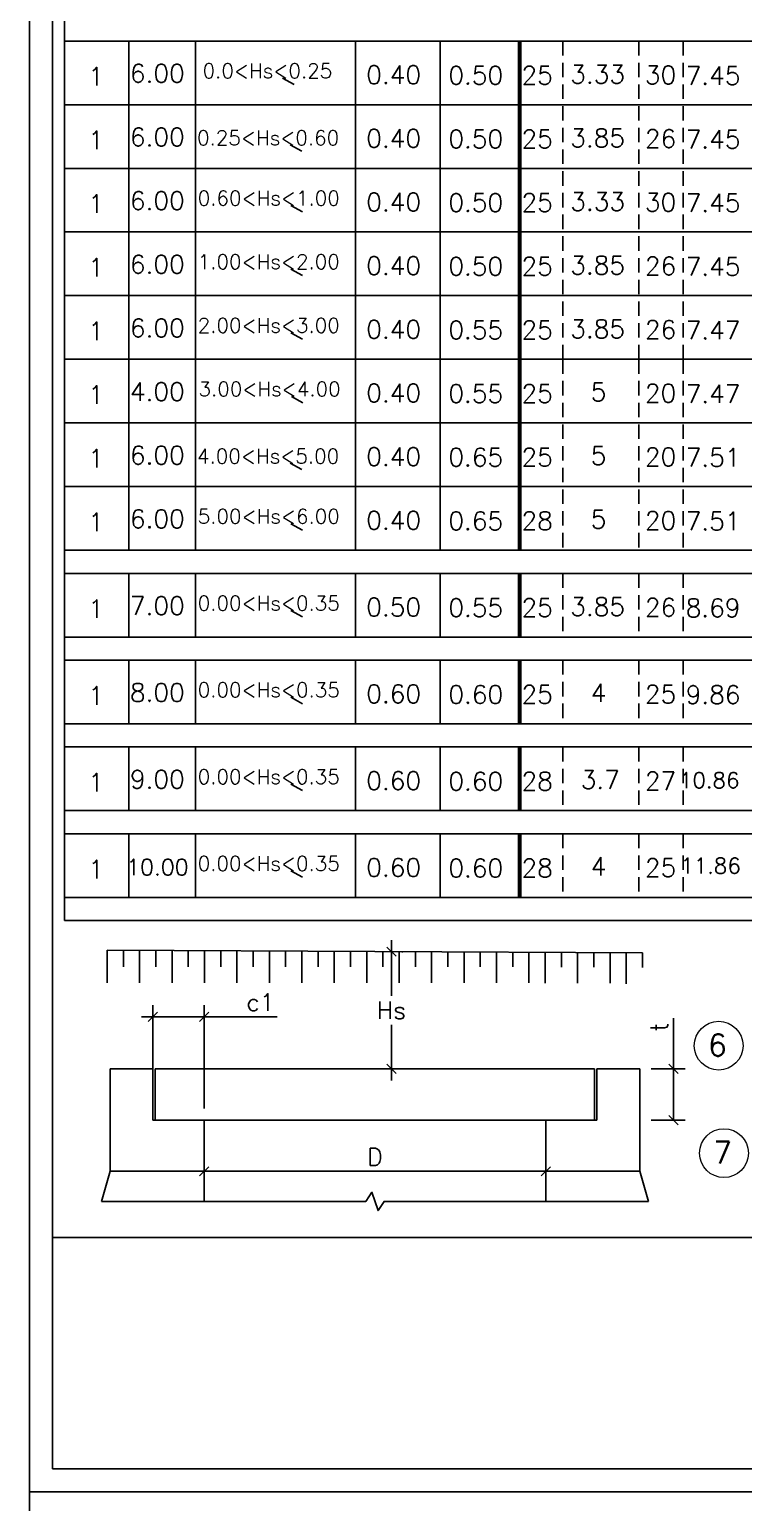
# Model space of a CAD drawing. Extents: x 370 to 5450, y -1052 to 155.
# Drawn here: x 4427.9 to 4489.6, y -143.1 to -15.8 of the extents above; entities that cross this region are included whole.
import ezdxf

# ---------------------------------------------------------------- set-up
doc = ezdxf.new("R2010")
doc.units = 0
doc.header["$LTSCALE"] = 5
doc.header["$MEASUREMENT"] = 0
doc.linetypes.add('HIDDEN', pattern=[0.375, 0.25, -0.125])
doc.layers.get('0').update_dxf_attribs({"linetype": 'CONTINUOUS'})
doc.layers.get('DEFPOINTS').update_dxf_attribs({"linetype": 'CONTINUOUS'})
doc.layers.add('pol did', color=3, linetype='CONTINUOUS')
doc.layers.add('POS1', color=70, linetype='CONTINUOUS', lineweight=15)
doc.layers.add('POS2', color=2, linetype='CONTINUOUS', lineweight=9)
doc.styles.add('ITALICT', font='ROMANS.SHX')
doc.styles.add('romanse', font='romans.shx')
doc.styles.get("Standard").update_dxf_attribs({"font": 'ROMANS.SHX'})
doc.styles.add('style1', font='romans.shx')
doc.dimstyles.get("Standard").update_dxf_attribs({"dimtxt": 0.18, "dimasz": 0.18, "dimexe": 0.18, "dimexo": 0.0625, "dimgap": 0.09, "dimtad": 0, "dimtih": 1, "dimtoh": 1, "dimdec": 4, "dimzin": 0, "dimdsep": 46, "dimtxsty": 'Standard', "dimcen": 0.09, "dimadec": 0, "dimazin": 0, "dimtfac": 1, "dimtdec": 4, "dimtofl": 0, "dimtmove": 0, "dimatfit": 3, "dimfxl": 1, "dimtolj": 1, "dimtzin": 0, "dimarcsym": 0})

# ---------------------------------------------------------------- blocks, each defined once
blk = doc.blocks.new('_Oblique')
at = {"color": 0, "linetype": 'ByBlock', "lineweight": -2}
blk.add_line((-0.5, -0.5), (0.5, 0.5), dxfattribs=at)
blk = doc.blocks.new('*D173')
at = {"color": 252, "linetype": 'Continuous', "lineweight": -2, "transparency": 16777216}
for p, q in [((4483.57, -105.6), (4483.57, -101.22)), ((4481.65, -105.6), (4484.57, -105.6)), ((4483.57, -110.03), (4483.57, -104.6)), ((4481.65, -110.03), (4484.57, -110.03))]:
    blk.add_line(p, q, dxfattribs=at)
at = {"layer": 'DEFPOINTS', "color": 0, "linetype": 'Continuous', "transparency": 16777216}
for p in [(4480.65, -105.6), (4480.65, -110.03), (4483.57, -110.03)]:
    blk.add_point(p, dxfattribs=at)
at = {"color": 252, "linetype": 'Continuous', "lineweight": -2, "transparency": 16777216, "xscale": 0.8, "yscale": 0.8, "zscale": 0.8}
for p, rotation in [((4483.57, -105.6), 90), ((4483.57, -110.03), 270)]:
    blk.add_blockref('_Oblique', p, dxfattribs=dict(at, rotation=rotation))
at = {"color": 1, "linetype": 'Continuous', "transparency": 16777216, "insert": (4482.32, -102), "char_height": 1.5, "attachment_point": 5, "rotation": 90, "style": 'style1'}
blk.add_mtext('\\A1;t', dxfattribs=at)
blk = doc.blocks.new('*D174')
at = {"color": 252, "linetype": 'Continuous', "lineweight": -2, "transparency": 16777216}
for p, q in [((4438.58, -109.03), (4438.58, -100.1)), ((4443.01, -109.03), (4443.01, -100.1)), ((4437.58, -101.1), (4443.01, -101.1)), ((4443.01, -101.1), (4449.31, -101.1))]:
    blk.add_line(p, q, dxfattribs=at)
at = {"layer": 'DEFPOINTS', "color": 0, "linetype": 'Continuous', "transparency": 16777216}
for p in [(4443.01, -101.1), (4438.58, -110.03), (4443.01, -110.03)]:
    blk.add_point(p, dxfattribs=at)
at = {"color": 252, "linetype": 'Continuous', "lineweight": -2, "transparency": 16777216, "xscale": 0.8, "yscale": 0.8, "zscale": 0.8, "rotation": 180}
blk.add_blockref('_Oblique', (4438.58, -101.1), dxfattribs=at)
at = {"color": 252, "linetype": 'Continuous', "lineweight": -2, "transparency": 16777216, "xscale": 0.8, "yscale": 0.8, "zscale": 0.8}
blk.add_blockref('_Oblique', (4443.01, -101.1), dxfattribs=at)
at = {"color": 1, "linetype": 'Continuous', "transparency": 16777216, "insert": (4447.88, -99.85), "char_height": 1.5, "attachment_point": 5, "style": 'style1'}
blk.add_mtext('\\A1;c1', dxfattribs=at)
blk = doc.blocks.new('*D175')
at = {"color": 252, "linetype": 'Continuous', "lineweight": -2, "transparency": 16777216}
for p, q in [((4459.19, -94.48), (4459.19, -99.29)), ((4460.09, -95.48), (4460.19, -95.48)), ((4459.19, -106.6), (4459.19, -101.79)), ((4460.09, -105.6), (4460.19, -105.6))]:
    blk.add_line(p, q, dxfattribs=at)
at = {"layer": 'DEFPOINTS', "color": 0, "linetype": 'Continuous', "transparency": 16777216}
for p in [(4459.09, -95.48), (4459.09, -105.6), (4459.19, -105.6)]:
    blk.add_point(p, dxfattribs=at)
at = {"color": 252, "linetype": 'Continuous', "lineweight": -2, "transparency": 16777216, "xscale": 0.8, "yscale": 0.8, "zscale": 0.8}
for p, rotation in [((4459.19, -95.48), 90), ((4459.19, -105.6), 270)]:
    blk.add_blockref('_Oblique', p, dxfattribs=dict(at, rotation=rotation))
at = {"color": 1, "linetype": 'Continuous', "transparency": 16777216, "insert": (4459.19, -100.54), "char_height": 1.5, "attachment_point": 5, "style": 'style1'}
blk.add_mtext('\\A1;Hs', dxfattribs=at)
blk = doc.blocks.new('*D314')
at = {"color": 252, "linetype": 'Continuous', "lineweight": -2}
blk.add_line((4442.01, -114.46), (4473.53, -114.46), dxfattribs=at)
at = {"layer": 'DEFPOINTS', "color": 0, "linetype": 'Continuous'}
for p in [(4443.01, -114.46), (4472.53, -114.46), (4472.53, -114.46)]:
    blk.add_point(p, dxfattribs=at)
at = {"color": 252, "linetype": 'Continuous', "lineweight": -2, "xscale": 0.8, "yscale": 0.8, "zscale": 0.8, "rotation": 180}
blk.add_blockref('_Oblique', (4443.01, -114.46), dxfattribs=at)
at = {"color": 252, "linetype": 'Continuous', "lineweight": -2, "xscale": 0.8, "yscale": 0.8, "zscale": 0.8}
blk.add_blockref('_Oblique', (4472.53, -114.46), dxfattribs=at)
at = {"color": 1, "linetype": 'Continuous', "insert": (4457.77, -113.21), "char_height": 1.5, "attachment_point": 5, "style": 'style1'}
blk.add_mtext('\\A1;D', dxfattribs=at)

msp = doc.modelspace()

# ---------------------------------------------------------------- linework, layer by layer
at = {"color": 7, "linetype": 'Continuous'}
for p, q in [((4430.93901, -92.79362), (4430.93901, 151.37236)), ((4430.93901, -16.79362), (4844.89551, -16.79362)), ((4430.93901, -16.79362), (4844.89551, -16.79362)), ((4430.93901, -16.79362), (4844.89551, -16.79362)), ((4436.48457, -44.29362), (4436.48457, -16.79362)), ((4442.25942, -44.29362), (4442.25942, -16.79362)), ((4456.09826, -44.29362), (4456.09826, -16.79362)), ((4463.39568, -44.29362), (4463.39568, -16.79362)), ((4430.93901, -22.29362), (4844.89551, -22.29362)), ((4430.93901, -27.79362), (4844.89551, -27.79362)), ((4430.93901, -33.29362), (4844.89551, -33.29362)), ((4430.93901, -38.79362), (4844.89551, -38.79362)), ((4430.93901, -44.29362), (4844.89551, -44.29362)), ((4430.93901, -44.29362), (4844.89551, -44.29362)), ((4430.93901, -44.29362), (4844.89551, -44.29362)), ((4430.93901, -44.29362), (4844.89551, -44.29362)), ((4436.48457, -60.79362), (4436.48457, -44.29362)), ((4442.25942, -60.79362), (4442.25942, -44.29362)), ((4456.09826, -60.79362), (4456.09826, -44.29362)), ((4463.39568, -60.79362), (4463.39568, -44.29362)), ((4430.93901, -49.79362), (4844.89551, -49.79362)), ((4430.93901, -55.29362), (4844.89551, -55.29362)), ((4430.93901, -60.79362), (4844.89551, -60.79362)), ((4430.93901, -62.79362), (4844.89551, -62.79362)), ((4430.93901, -62.79362), (4844.89551, -62.79362)), ((4436.48457, -68.29362), (4436.48457, -62.79362)), ((4442.25942, -68.29362), (4442.25942, -62.79362)), ((4456.09826, -68.29362), (4456.09826, -62.79362)), ((4463.39568, -68.29362), (4463.39568, -62.79362)), ((4430.93901, -68.29362), (4844.89551, -68.29362)), ((4430.93901, -70.29362), (4844.89551, -70.29362)), ((4436.48457, -75.79362), (4436.48457, -70.29362)), ((4442.25942, -75.79362), (4442.25942, -70.29362)), ((4456.09826, -75.79362), (4456.09826, -70.29362)), ((4463.39568, -75.79362), (4463.39568, -70.29362)), ((4430.93901, -75.79362), (4844.89551, -75.79362)), ((4430.93901, -77.79362), (4844.89551, -77.79362)), ((4436.48457, -83.29362), (4436.48457, -77.79362)), ((4442.25942, -83.29362), (4442.25942, -77.79362)), ((4456.09826, -83.29362), (4456.09826, -77.79362)), ((4463.39568, -83.29362), (4463.39568, -77.79362)), ((4430.93901, -83.29362), (4844.89551, -83.29362)), ((4430.93901, -85.29362), (4844.89551, -85.29362)), ((4436.48457, -90.79362), (4436.48457, -85.29362)), ((4442.25942, -90.79362), (4442.25942, -85.29362)), ((4456.09826, -90.79362), (4456.09826, -85.29362)), ((4463.39568, -90.79362), (4463.39568, -85.29362)), ((4430.93901, -90.79362), (4844.89551, -90.79362)), ((4430.93901, -92.79362), (4844.89551, -92.79362)), ((4845.90608, -120.16633), (4429.90608, -120.16633))]:
    msp.add_line(p, q, dxfattribs=at)
at = {"color": 7, "linetype": 'HIDDEN'}
for p, q in [((4474.01952, -16.79362), (4474.01952, -44.29362)), ((4480.57225, -16.79362), (4480.57225, -44.29362)), ((4484.40667, -16.79362), (4484.40667, -44.29362)), ((4474.01952, -44.29362), (4474.01952, -60.79362)), ((4480.57225, -44.29362), (4480.57225, -60.79362)), ((4484.40667, -44.29362), (4484.40667, -60.79362)), ((4474.01952, -62.79362), (4474.01952, -68.29362)), ((4480.57225, -62.79362), (4480.57225, -68.29362)), ((4484.40667, -62.79362), (4484.40667, -68.29362)), ((4474.01952, -70.29362), (4474.01952, -75.79362)), ((4480.57225, -70.29362), (4480.57225, -75.79362)), ((4484.40667, -70.29362), (4484.40667, -75.79362)), ((4474.01952, -77.79362), (4474.01952, -83.29362)), ((4480.57225, -77.79362), (4480.57225, -83.29362)), ((4484.40667, -77.79362), (4484.40667, -83.29362)), ((4474.01952, -85.29362), (4474.01952, -90.79362)), ((4480.57225, -85.29362), (4480.57225, -90.79362)), ((4484.40667, -85.29362), (4484.40667, -90.79362))]:
    msp.add_line(p, q, dxfattribs=at)
at = {"color": 1, "linetype": 'Continuous'}
for p, q in [((4450.77122, -20.55309), (4449.77779, -20.00147)), ((4451.44043, -26.32304), (4450.44699, -25.77142)), ((4451.50414, -31.55309), (4450.5107, -31.00147)), ((4451.50414, -37.05309), (4450.5107, -36.50147)), ((4451.50414, -42.55309), (4450.5107, -42.00147)), ((4451.54041, -48.05309), (4450.54697, -47.50147)), ((4451.44043, -53.82304), (4450.44699, -53.27142)), ((4451.50414, -59.05309), (4450.5107, -58.50147)), ((4451.50414, -66.55309), (4450.5107, -66.00147)), ((4451.50414, -74.05309), (4450.5107, -73.50147)), ((4451.50414, -81.55309), (4450.5107, -81.00147)), ((4451.50414, -89.05309), (4450.5107, -88.50147))]:
    msp.add_line(p, q, dxfattribs=at)
at = {"color": 253, "linetype": 'Continuous'}
for p, q in [((4434.62528, -95.35887), (4480.89141, -95.5776)), ((4434.62528, -98.15954), (4434.62528, -95.35887)), ((4436.02728, -96.78903), (4436.02728, -95.39864)), ((4437.42929, -98.17942), (4437.42929, -95.39864)), ((4438.83129, -96.78903), (4438.83129, -95.40527)), ((4440.23329, -98.17942), (4440.23329, -95.4119)), ((4441.6353, -96.78903), (4441.6353, -95.39864)), ((4443.0373, -98.17942), (4443.0373, -95.39864)), ((4444.43931, -96.78903), (4444.43931, -95.40527)), ((4445.84131, -98.17942), (4445.84131, -95.4119)), ((4447.24331, -96.78903), (4447.24331, -95.41853)), ((4448.64532, -98.17942), (4448.64532, -95.42515)), ((4450.04732, -96.78903), (4450.04732, -95.43178)), ((4451.44933, -98.17942), (4451.44933, -95.43841)), ((4452.85133, -96.78903), (4452.85133, -95.44504)), ((4454.25333, -98.17942), (4454.25333, -95.45167)), ((4455.65534, -96.78903), (4455.65534, -95.4583)), ((4457.05734, -98.17942), (4457.05734, -95.46492)), ((4458.45934, -96.78903), (4458.45934, -95.47155)), ((4459.86135, -98.17942), (4459.86135, -95.47818)), ((4461.26335, -96.78903), (4461.26335, -95.48481)), ((4462.66536, -98.17942), (4462.66536, -95.49144)), ((4464.06736, -96.78903), (4464.06736, -95.49806)), ((4465.46936, -98.17942), (4465.46936, -95.50469)), ((4466.87137, -96.78903), (4466.87137, -95.51132)), ((4468.27337, -98.17942), (4468.27337, -95.51795)), ((4469.67538, -96.78903), (4469.67538, -95.52458)), ((4471.07738, -98.17942), (4471.07738, -95.5312)), ((4472.47938, -98.21256), (4472.47938, -95.53783)), ((4473.88139, -96.82217), (4473.88139, -95.54446)), ((4475.28339, -98.21256), (4475.28339, -95.55109)), ((4476.6854, -96.82217), (4476.6854, -95.55772)), ((4478.0874, -98.21256), (4478.0874, -95.56434)), ((4479.4894, -98.2457), (4479.4894, -95.57097)), ((4480.89141, -96.85531), (4480.89141, -95.5776))]:
    msp.add_line(p, q, dxfattribs=at)
at = {"color": 252, "linetype": 'Continuous'}
for points in [[(4427.90608, -142.16633), (4847.90608, -142.16633), (4847.90608, 154.83367), (4427.90608, 154.83367)], [(4427.90608, -439.16633), (4847.90608, -439.16633), (4847.90608, -142.16633), (4427.90608, -142.16633)]]:
    msp.add_lwpolyline(points, close=True, dxfattribs=at)
at = {"color": 2, "linetype": 'Continuous'}
msp.add_lwpolyline([(4429.90608, -140.16633), (4845.90608, -140.16633), (4845.90608, 152.83367), (4429.90608, 152.83367)], close=True, dxfattribs=at)
at = {"color": 7, "linetype": 'Continuous', "const_width": 0.35}
for points in [[(4470.28127, -44.29362), (4470.28127, -16.79362)], [(4470.28127, -60.79362), (4470.28127, -44.29362)], [(4470.28127, -68.29362), (4470.28127, -62.79362)], [(4470.28127, -75.79362), (4470.28127, -70.29362)], [(4470.28127, -83.29362), (4470.28127, -77.79362)], [(4470.28127, -90.79362), (4470.28127, -85.29362)]]:
    msp.add_lwpolyline(points, dxfattribs=at)
at = {"color": 252, "linetype": 'Continuous'}
msp.add_lwpolyline([(4481.39805, -117.05336), (4458.56097, -117.05336), (4458.03331, -117.84485), (4457.50565, -116.26187), (4456.97799, -117.05336), (4434.14092, -117.05336)], dxfattribs=at)
at = {"layer": 'pol did', "linetype": 'Continuous'}
for p, q in [((4434.89192, -110.03107), (4434.89192, -105.60316)), ((4438.58185, -105.60316), (4434.89192, -105.60316)), ((4438.58185, -110.03107), (4438.58185, -105.60316)), ((4476.75712, -105.60316), (4438.78185, -105.60316)), ((4438.78185, -110.03107), (4438.78185, -105.60316)), ((4476.75712, -110.03107), (4476.75712, -105.60316)), ((4476.95712, -110.03107), (4476.95712, -105.60316)), ((4476.95712, -105.60316), (4480.64705, -105.60316)), ((4480.64705, -110.03107), (4480.64705, -105.60316)), ((4434.89192, -114.45899), (4434.89192, -110.03107)), ((4438.58185, -110.03107), (4443.00976, -110.03107)), ((4443.00976, -117.05336), (4443.00976, -110.03107)), ((4443.00976, -110.03971), (4472.5292, -110.03971)), ((4472.5292, -117.05336), (4472.5292, -110.03107)), ((4476.95712, -110.03107), (4472.5292, -110.03107)), ((4480.64705, -114.45899), (4480.64705, -110.03107)), ((4434.14092, -117.05336), (4434.89192, -114.45899)), ((4434.89192, -114.45899), (4443.00976, -114.45899)), ((4480.64705, -114.45899), (4472.5292, -114.45899)), ((4481.39805, -117.05336), (4480.64705, -114.45899))]:
    msp.add_line(p, q, dxfattribs=at)
at = {"layer": 'POS1', "color": 252}
for centre in [(4487.47546, -103.60622), (4487.93049, -112.88834)]:
    msp.add_circle(centre, 2.11064, dxfattribs=at)

# ---------------------------------------------------------------- texts
at = {"color": 1, "linetype": 'Continuous', "style": 'ITALICT'}
for s, height, p in [('1', 1.57842, (4432.97476, -20.6432)), ('6.00', 1.578422, (4436.59186, -20.37519)), ('0.0<Hs<0.25', 1.2627374, (4442.87174, -19.99342)), ('0.40', 1.578422, (4457.01816, -20.49543)), ('0.50', 1.578422, (4464.11244, -20.54615)), ('25', 1.578422, (4470.4339, -20.54238)), ('3.33', 1.578422, (4474.64569, -20.45662)), ('30', 1.578422, (4481.09995, -20.51609)), ('7.45', 1.578422, (4484.62506, -20.56544)), ('1', 1.57842, (4432.97476, -26.1432)), ('6.00', 1.578422, (4436.59186, -25.87519)), ('0.25<Hs<0.60', 1.2627374, (4442.39049, -25.78652)), ('0.40', 1.578422, (4457.01816, -25.99543)), ('0.50', 1.578422, (4464.11244, -26.04615)), ('25', 1.578422, (4470.4339, -26.04238)), ('3.85', 1.578422, (4474.64569, -25.95662)), ('26', 1.578422, (4481.09995, -26.01609)), ('7.45', 1.578422, (4484.62506, -26.06544)), ('1', 1.57842, (4432.97476, -31.6432)), ('6.00', 1.578422, (4436.59186, -31.37519)), ('0.60<Hs<1.00', 1.2627374, (4442.44705, -30.99342)), ('0.40', 1.578422, (4457.01816, -31.49543)), ('0.50', 1.578422, (4464.11244, -31.54615)), ('25', 1.578422, (4470.4339, -31.54238)), ('3.33', 1.578422, (4474.64569, -31.45662)), ('30', 1.578422, (4481.09995, -31.51609)), ('7.45', 1.578422, (4484.62506, -31.56544)), ('1', 1.57842, (4432.97476, -37.1432)), ('6.00', 1.578422, (4436.59186, -36.87519)), ('1.00<Hs<2.00', 1.2627374, (4442.44705, -36.49342)), ('0.40', 1.578422, (4457.01816, -36.99543)), ('0.50', 1.578422, (4464.11244, -37.04615)), ('25', 1.578422, (4470.4339, -37.04238)), ('3.85', 1.578422, (4474.64569, -36.95662)), ('26', 1.578422, (4481.09995, -37.01609)), ('7.45', 1.578422, (4484.62506, -37.06544)), ('2.00<Hs<3.00', 1.2627374, (4442.44705, -41.99342)), ('1', 1.57842, (4432.97476, -42.6432)), ('6.00', 1.578422, (4436.59186, -42.37519)), ('0.40', 1.578422, (4457.01816, -42.49543)), ('0.55', 1.578422, (4464.11244, -42.54615)), ('25', 1.578422, (4470.4339, -42.54238)), ('3.85', 1.578422, (4474.64569, -42.45662)), ('26', 1.578422, (4481.09995, -42.51609)), ('7.47', 1.578422, (4484.62506, -42.56544)), ('1', 1.57842, (4432.97476, -48.1432)), ('4.00', 1.578422, (4436.59186, -47.87519)), ('3.00<Hs<4.00', 1.2627374, (4442.5192, -47.49342)), ('0.40', 1.578422, (4457.01816, -47.99543)), ('0.55', 1.578422, (4464.11244, -48.04615)), ('25', 1.578422, (4470.4339, -48.04238)), ('5', 1.57842, (4476.41697, -47.90508)), ('20', 1.578422, (4481.09995, -48.01609)), ('7.47', 1.578422, (4484.62506, -48.06544)), ('1', 1.57842, (4432.97476, -53.6432)), ('6.00', 1.578422, (4436.59186, -53.37519)), ('4.00<Hs<5.00', 1.2627374, (4442.39049, -53.28652)), ('0.40', 1.578422, (4457.01816, -53.49543)), ('0.65', 1.578422, (4464.11244, -53.54615)), ('25', 1.578422, (4470.4339, -53.54238)), ('5', 1.57842, (4476.41697, -53.40508)), ('20', 1.578422, (4481.09995, -53.51609)), ('7.51', 1.578422, (4484.62506, -53.56544)), ('5.00<Hs<6.00', 1.2627374, (4442.44705, -58.49342)), ('1', 1.57842, (4432.97476, -59.1432)), ('6.00', 1.578422, (4436.59186, -58.87519)), ('0.40', 1.578422, (4457.01816, -58.99543)), ('0.65', 1.578422, (4464.11244, -59.04615)), ('28', 1.578422, (4470.4339, -59.04238)), ('5', 1.57842, (4476.41697, -58.90508)), ('20', 1.578422, (4481.09995, -59.01609)), ('7.51', 1.578422, (4484.62506, -59.06544)), ('7.00', 1.578422, (4436.59186, -66.37519)), ('0.00<Hs<0.35', 1.2627374, (4442.44705, -65.99342)), ('3.85', 1.578422, (4474.64569, -66.45662)), ('1', 1.57842, (4432.97476, -66.6432)), ('0.50', 1.578422, (4457.01816, -66.49543)), ('0.55', 1.578422, (4464.11244, -66.54615)), ('25', 1.578422, (4470.4339, -66.54238)), ('26', 1.578422, (4481.09995, -66.51609)), ('8.69', 1.578422, (4484.62506, -66.56544)), ('8.00', 1.578422, (4436.59186, -73.87519)), ('0.00<Hs<0.35', 1.2627374, (4442.44705, -73.49342)), ('0.60', 1.578422, (4457.01816, -73.99543)), ('0.60', 1.578422, (4464.11244, -74.04615)), ('25', 1.578422, (4470.4339, -74.04238)), ('4', 1.57842, (4476.41697, -73.90508)), ('25', 1.578422, (4481.09995, -74.01609)), ('9.86', 1.578422, (4484.62506, -74.06544)), ('1', 1.57842, (4432.97476, -74.1432)), ('1', 1.57842, (4432.97476, -81.6432)), ('9.00', 1.578422, (4436.59186, -81.37519)), ('0.00<Hs<0.35', 1.2627374, (4442.44705, -80.99342)), ('0.60', 1.578422, (4457.01816, -81.49543)), ('0.60', 1.578422, (4464.11244, -81.54615)), ('28', 1.578422, (4470.4339, -81.54238)), ('3.7', 1.578422, (4475.55573, -81.40508)), ('27', 1.578422, (4481.09995, -81.51609)), ('10.86', 1.35, (4484.05752, -81.34353)), ('1', 1.57842, (4432.97476, -89.1432)), ('10.00', 1.4, (4436.26544, -88.87519)), ('0.00<Hs<0.35', 1.2627374, (4442.44705, -88.49342)), ('0.60', 1.578422, (4457.01816, -88.99543)), ('0.60', 1.578422, (4464.11244, -89.04615)), ('28', 1.578422, (4470.4339, -89.04238)), ('4', 1.57842, (4476.41697, -88.90508)), ('25', 1.578422, (4481.09995, -89.01609)), ('11.86', 1.35, (4484.17389, -88.72993))]:
    msp.add_text(s, height=height, dxfattribs=at).set_placement(p)
at = {"layer": 'POS2', "color": 1, "char_height": 1.8845, "attachment_point": 5, "style": 'romanse'}
for s, insert in [('6', (4487.36887, -103.55236)), ('7', (4487.8239, -112.83448))]:
    msp.add_mtext(s, dxfattribs=dict(at, insert=insert))

# ---------------------------------------------------------------- dimensions: what is measured, and where the dimension line sits
at = {"color": 1, "linetype": 'Continuous'}
dim = msp.add_linear_dim(base=(4459.19294, -105.60316), p1=(4459.09026, -95.47502), p2=(4459.09026, -105.60316), angle=90, text='Hs', dimstyle='Standard', override={"dimtxt": 1.5, "dimasz": 0.8, "dimexe": 1, "dimexo": 1, "dimgap": 0.5, "dimtad": 1, "dimtoh": 0, "dimdec": 2, "dimlfac": 0.075, "dimtxsty": 'style1', "dimblk1": 'Oblique', "dimblk2": 'Oblique', "dimsah": 1, "dimdle": 1, "dimclrd": 252, "dimclre": 252, "dimclrt": 1, "dimtix": 1}, dxfattribs=at)
dim.commit()
dim.dimension.update_dxf_attribs({"geometry": '*D175', "text_midpoint": (4459.19294, -100.53909)})
dim = msp.add_linear_dim(base=(4443.00976, -101.09535), p1=(4438.58185, -110.03107), p2=(4443.00976, -110.03107), text='c1', dimstyle='Standard', override={"dimtxt": 1.5, "dimasz": 0.8, "dimexe": 1, "dimexo": 1, "dimgap": 0.5, "dimtad": 1, "dimtoh": 0, "dimdec": 2, "dimlfac": 0.075, "dimtxsty": 'style1', "dimblk1": 'Oblique', "dimblk2": 'Oblique', "dimsah": 1, "dimdle": 1, "dimclrd": 252, "dimclre": 252, "dimclrt": 1, "dimtix": 1}, dxfattribs=at)
dim.commit()
dim.dimension.update_dxf_attribs({"geometry": '*D174', "text_midpoint": (4447.88419, -101.09535), "dimtype": 160})
dim = msp.add_linear_dim(base=(4483.57165, -110.03107), p1=(4480.64705, -105.60316), p2=(4480.64705, -110.03107), angle=90, text='t', dimstyle='Standard', override={"dimtxt": 1.5, "dimasz": 0.8, "dimexe": 1, "dimexo": 1, "dimgap": 0.5, "dimtad": 1, "dimtoh": 0, "dimdec": 2, "dimlfac": 0.075, "dimtxsty": 'style1', "dimblk1": 'Oblique', "dimblk2": 'Oblique', "dimsah": 1, "dimdle": 1, "dimclrd": 252, "dimclre": 252, "dimclrt": 1, "dimtix": 1}, dxfattribs=at)
dim.commit()
dim.dimension.update_dxf_attribs({"geometry": '*D173', "text_midpoint": (4483.57165, -102.00349), "dimtype": 160})
dim = msp.add_linear_dim(base=(4472.5292, -114.45899), p1=(4443.00976, -114.45899), p2=(4472.5292, -114.45899), text='D', dimstyle='Standard', override={"dimtxt": 1.5, "dimasz": 0.8, "dimexe": 1, "dimexo": 1, "dimgap": 0.5, "dimtad": 1, "dimtoh": 0, "dimdec": 2, "dimlfac": 0.075, "dimtxsty": 'style1', "dimblk1": 'Oblique', "dimblk2": 'Oblique', "dimsah": 1, "dimdle": 1, "dimclrd": 252, "dimclre": 252, "dimclrt": 1, "dimtix": 1}, dxfattribs=at)
dim.commit()
dim.dimension.update_dxf_attribs({"geometry": '*D314', "text_midpoint": (4457.76948, -113.20899)})

doc.saveas('drawing.dxf')
